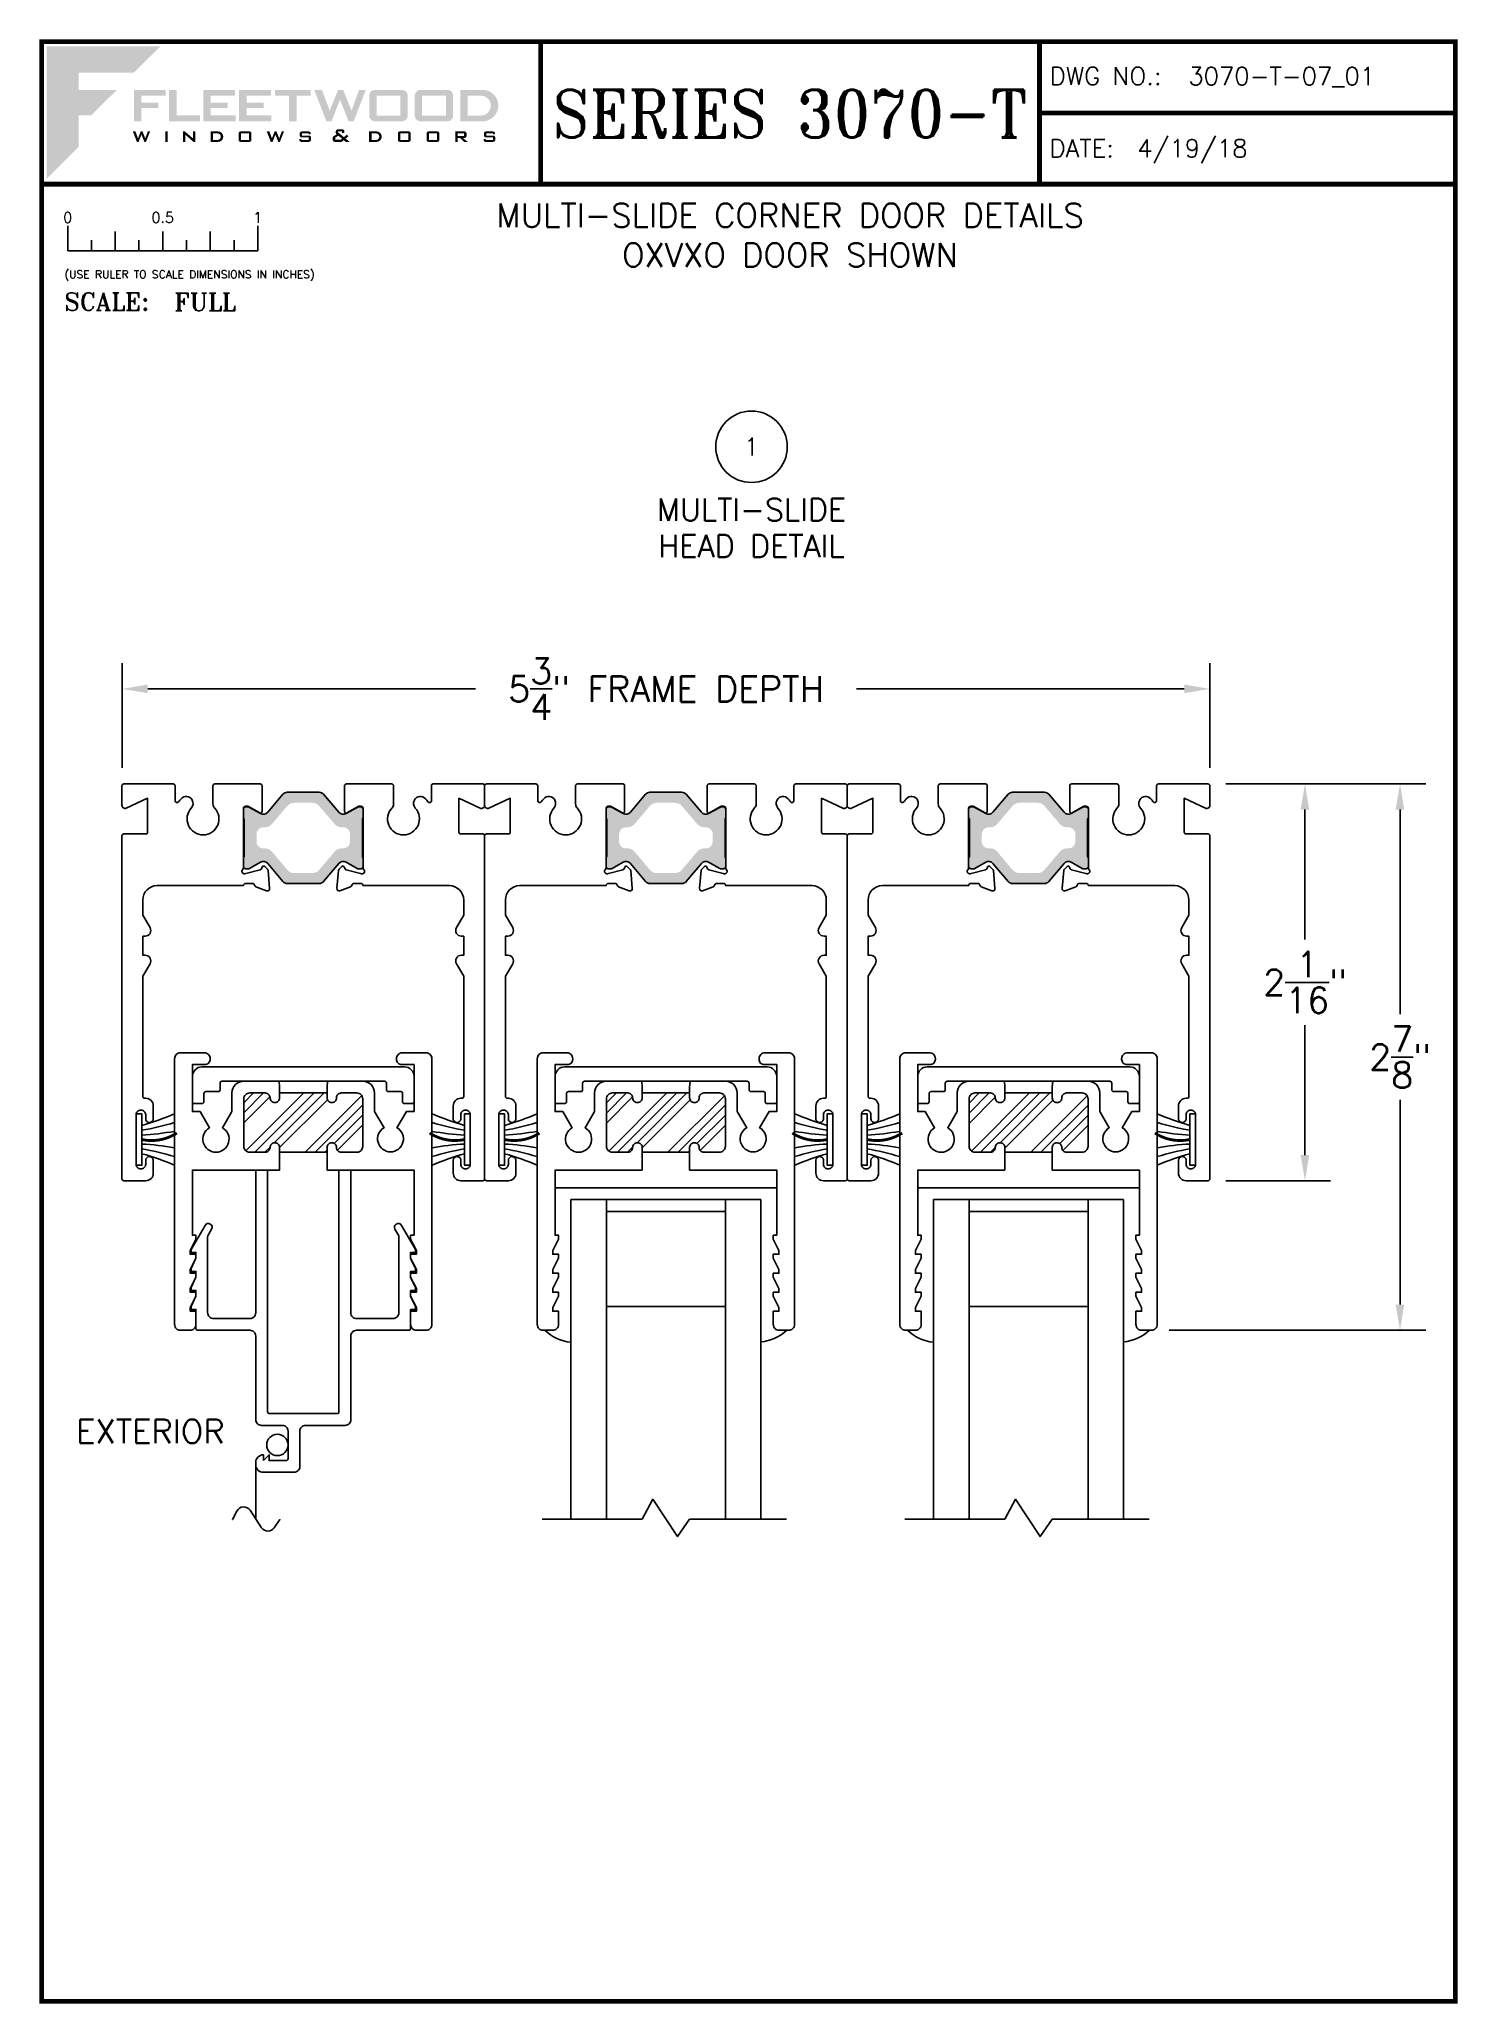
# Paper-space layout 'DETAIL 1' of a CAD drawing. Extents: x 0.3 to 7.8, y 0.1 to 10.4.
# The model-space entities are those that its viewports show. They can reach past a viewport. Long polylines and large blocks are cut down to what shows.
import ezdxf
from ezdxf.enums import TextEntityAlignment as Align

# ---------------------------------------------------------------- set-up
doc = ezdxf.new("R2010")
doc.units = 0
doc.header["$LTSCALE"] = 0.25
doc.header["$MEASUREMENT"] = 0
doc.layers.get('0').update_dxf_attribs({"linetype": 'CONTINUOUS'})
doc.layers.get('DEFPOINTS').update_dxf_attribs({"color": 1, "linetype": 'CONTINUOUS'})
for name, color, linetype in [('DIM', 7, 'CONTINUOUS'), ('FRAME', 1, 'CONTINUOUS'), ('GEOMETRY', 7, 'CONTINUOUS'), ('GLASS-VINYL', 7, 'CONTINUOUS'), ('SASH', 5, 'CONTINUOUS'), ('SEAL', 7, 'CONTINUOUS'), ('TEXT', 7, 'CONTINUOUS'), ('TITLE-BLOCK', 7, 'CONTINUOUS'), ('VENT', 5, 'CONTINUOUS')]:
    doc.layers.add(name, color=color, linetype=linetype)
doc.layers.add('VP', color=40, linetype='CONTINUOUS', plot=False)
doc.layers.get('VP').off()
doc.styles.add('ROMANS', font='romans')
doc.styles.add('ROMANT', font='romant')
doc.styles.add('SIMPLEX-094', font='simplex.shx', dxfattribs={"height": 0.094})
doc.styles.get("Standard").update_dxf_attribs({"font": 'simplex.shx'})
doc.dimstyles.new('FULL SCALE', dxfattribs={"dimscale": 0.75, "dimtxt": 0.18, "dimasz": 0.18, "dimexe": 0.18, "dimexo": 0.125, "dimgap": 0.09, "dimtad": 0, "dimtih": 1, "dimtoh": 1, "dimdec": 4, "dimzin": 0, "dimdsep": 46, "dimlunit": 4, "dimtxsty": 'Standard', "dimcen": 0.09, "dimadec": 0, "dimazin": 0, "dimtfac": 1, "dimtdec": 4, "dimtofl": 0, "dimtmove": 0, "dimatfit": 3, "dimfxl": 0, "dimtolj": 1, "dimtzin": 0, "dimarcsym": 0})

# ---------------------------------------------------------------- blocks, each defined once
blk = doc.blocks.new('*D26')
at = {"layer": 'DEFPOINTS', "color": 0}
for p in [(6.46, 7.031), (0.736, 6.521), (6.46, 6.521)]:
    blk.add_point(p, dxfattribs=at)
at = {"layer": 'TEXT', "color": 0, "lineweight": -2}
for p, q in [((0.736, 6.615), (0.736, 7.166)), ((6.46, 6.615), (6.46, 7.166)), ((0.871, 7.031), (2.595, 7.031)), ((6.325, 7.031), (4.6, 7.031))]:
    blk.add_line(p, q, dxfattribs=at)
at = {"layer": 'TEXT', "color": 0}
for points in [[(0.871, 7.054), (0.871, 7.009), (0.736, 7.031)], [(6.325, 7.054), (6.325, 7.009), (6.46, 7.031)]]:
    blk.add_solid(points, dxfattribs=at)
at = {"layer": 'TEXT', "color": 0, "insert": (3.598, 7.031), "char_height": 0.135, "attachment_point": 5}
blk.add_mtext('\\A1;5{\\H1.000000x;\\S3/4;}" FRAME DEPTH', dxfattribs=at)
blk = doc.blocks.new('*D27')
at = {"layer": 'DEFPOINTS', "color": 0}
for p in [(6.45, 6.531), (6.152, 3.656), (7.46, 3.656)]:
    blk.add_point(p, dxfattribs=at)
at = {"layer": 'TEXT', "color": 0, "lineweight": -2}
for p, q in [((6.543, 6.531), (7.595, 6.531)), ((7.46, 6.396), (7.46, 5.319)), ((7.46, 3.791), (7.46, 4.869)), ((6.245, 3.656), (7.595, 3.656))]:
    blk.add_line(p, q, dxfattribs=at)
at = {"layer": 'TEXT', "color": 0}
for points in [[(7.437, 6.396), (7.482, 6.396), (7.46, 6.531)], [(7.437, 3.791), (7.482, 3.791), (7.46, 3.656)]]:
    blk.add_solid(points, dxfattribs=at)
at = {"layer": 'TEXT', "color": 0, "insert": (7.46, 5.094), "char_height": 0.135, "attachment_point": 5}
blk.add_mtext('\\A1;2{\\H1.000000x;\\S7/8;}"', dxfattribs=at)
blk = doc.blocks.new('Fleetwood_Logo_6-10-15')
h = blk.add_hatch(color=154)
h.dxf.hatch_style = 1
h.paths.add_polyline_path([(0.2526, -0.0017), (0.0019, -0.0017), (0.0019, -0.2942), (0.0725, -0.2236), (0.0725, -0.1535), (0.1007, -0.1535), (0.1567, -0.0976), (0.0725, -0.0976), (0.0725, -0.0596), (0.1946, -0.0596)])
h = blk.add_hatch(color=251)
h.dxf.hatch_style = 1
h.paths.add_polyline_path([(0.2487, -0.1256), (0.2112, -0.1256), (0.2112, -0.1102), (0.2647, -0.1102), (0.2647, -0.0976), (0.1946, -0.0976), (0.1946, -0.1667), (0.2112, -0.1667), (0.2112, -0.1377), (0.2487, -0.1377)])
h = blk.add_hatch(color=251)
h.dxf.hatch_style = 1
h.paths.add_polyline_path([(0.2886, -0.0976), (0.272, -0.0976), (0.272, -0.1667), (0.3401, -0.1667), (0.3401, -0.1535), (0.2886, -0.1535)])
h = blk.add_hatch(color=251)
h.dxf.hatch_style = 1
h.paths.add_polyline_path([(0.4175, -0.0976), (0.3474, -0.0976), (0.3474, -0.1667), (0.4185, -0.1667), (0.4185, -0.1534), (0.364, -0.1534), (0.364, -0.1377), (0.4015, -0.1377), (0.4015, -0.1256), (0.364, -0.1256), (0.364, -0.1102), (0.4175, -0.1102)])
h = blk.add_hatch(color=251)
h.dxf.hatch_style = 1
h.paths.add_polyline_path([(0.4965, -0.0976), (0.4264, -0.0976), (0.4264, -0.1667), (0.4975, -0.1667), (0.4975, -0.1534), (0.443, -0.1534), (0.443, -0.1377), (0.4804, -0.1377), (0.4804, -0.1256), (0.443, -0.1256), (0.443, -0.1102), (0.4965, -0.1102)])
h = blk.add_hatch(color=251)
h.dxf.hatch_style = 1
h.paths.add_polyline_path([(0.5842, -0.0976), (0.5054, -0.0976), (0.5054, -0.1102), (0.5365, -0.1102), (0.5365, -0.1667), (0.5531, -0.1667), (0.5531, -0.1102), (0.5842, -0.1102)])
h = blk.add_hatch(color=251)
h.dxf.hatch_style = 1
h.paths.add_polyline_path([(0.6089, -0.0976), (0.5921, -0.0976), (0.6188, -0.1667), (0.63, -0.1667), (0.6489, -0.1192), (0.6679, -0.1667), (0.6789, -0.1667), (0.7056, -0.0976), (0.6908, -0.0976), (0.6742, -0.1433), (0.6558, -0.0976), (0.6446, -0.0976), (0.6261, -0.1433)])
h = blk.add_hatch(color=251)
h.dxf.hatch_style = 1
h.paths.add_polyline_path([(0.7853, -0.0976), (0.726, -0.0976, 0.414214), (0.7133, -0.1102), (0.7133, -0.154, 0.414214), (0.726, -0.1667), (0.7853, -0.1667, 0.414214), (0.798, -0.154), (0.798, -0.1102, 0.414214)])
h.paths.add_polyline_path([(0.7819, -0.1102), (0.7819, -0.154), (0.7294, -0.154), (0.7294, -0.1102)], flags=16)
h = blk.add_hatch(color=251)
h.dxf.hatch_style = 1
h.paths.add_polyline_path([(0.8856, -0.0976), (0.8262, -0.0976, 0.414214), (0.8136, -0.1102), (0.8136, -0.154, 0.414214), (0.8262, -0.1667), (0.8856, -0.1667, 0.414214), (0.8982, -0.154), (0.8982, -0.1102, 0.414214)])
h.paths.add_polyline_path([(0.8822, -0.1102), (0.8822, -0.154), (0.8296, -0.154), (0.8296, -0.1102)], flags=16)
h = blk.add_hatch(color=251)
h.dxf.hatch_style = 1
h.paths.add_polyline_path([(0.9632, -0.0976), (0.914, -0.0976), (0.914, -0.1667), (0.9632, -0.1667, 1)])
h.paths.add_polyline_path([(0.9301, -0.1102), (0.9593, -0.1102, -1), (0.9593, -0.154), (0.9301, -0.154)], flags=16)
h = blk.add_hatch(color=7)
h.dxf.hatch_style = 1
h.paths.add_polyline_path([(0.2301, -0.1891), (0.2251, -0.1891), (0.2196, -0.2043), (0.2134, -0.1891), (0.2097, -0.1891), (0.2035, -0.2043), (0.1978, -0.1891), (0.1922, -0.1891), (0.2011, -0.2121), (0.2048, -0.2121), (0.2112, -0.1963), (0.2175, -0.2121), (0.2212, -0.2121)])
h = blk.add_hatch(color=7)
h.dxf.hatch_style = 1
h.paths.add_polyline_path([(0.2691, -0.1891), (0.2637, -0.1891), (0.2637, -0.2118), (0.2637, -0.2121), (0.2691, -0.2121)])
h = blk.add_hatch(color=7)
h.dxf.hatch_style = 1
h.paths.add_polyline_path([(0.3077, -0.1964), (0.3259, -0.2121), (0.3298, -0.2121), (0.3298, -0.1891), (0.325, -0.1891), (0.325, -0.2047), (0.3067, -0.1891), (0.3029, -0.1891), (0.3029, -0.2121), (0.3077, -0.2121)])
h = blk.add_hatch(color=7)
h.dxf.hatch_style = 1
h.paths.add_polyline_path([(0.3801, -0.1891), (0.3637, -0.1891), (0.3637, -0.2121), (0.3801, -0.2121, 1)])
h.paths.add_polyline_path([(0.3691, -0.2079), (0.3691, -0.1933), (0.3788, -0.1933, -1), (0.3788, -0.2079)], flags=16)
h = blk.add_hatch(color=7)
h.dxf.hatch_style = 1
h.paths.add_polyline_path([(0.4537, -0.2079), (0.4537, -0.1933, 0.414214), (0.4495, -0.1891), (0.4297, -0.1891, 0.414214), (0.4255, -0.1933), (0.4255, -0.2079, 0.414214), (0.4297, -0.2121), (0.4495, -0.2121, 0.414214)])
h.paths.add_polyline_path([(0.4308, -0.2079), (0.4308, -0.1933), (0.4484, -0.1933), (0.4484, -0.2079)], flags=16)
h = blk.add_hatch(color=7)
h.dxf.hatch_style = 1
h.paths.add_polyline_path([(0.5253, -0.1891), (0.5203, -0.1891), (0.5148, -0.2043), (0.5087, -0.1891), (0.5049, -0.1891), (0.4988, -0.2043), (0.493, -0.1891), (0.4874, -0.1891), (0.4963, -0.2121), (0.5001, -0.2121), (0.5064, -0.1963), (0.5127, -0.2121), (0.5164, -0.2121)])
h = blk.add_hatch(color=7)
h.dxf.hatch_style = 1
h.paths.add_polyline_path([(0.5801, -0.1891), (0.5643, -0.1891, 0.414214), (0.56, -0.1933), (0.56, -0.1981, 0.414214), (0.5643, -0.2024), (0.58, -0.2024), (0.58, -0.2078), (0.5637, -0.2078), (0.5637, -0.2052), (0.5591, -0.2062), (0.5591, -0.2078, 0.414214), (0.5634, -0.2121), (0.5805, -0.2121, 0.414214), (0.5848, -0.2078), (0.5848, -0.2024, 0.414214), (0.5805, -0.1982), (0.5648, -0.1982), (0.5648, -0.193), (0.5798, -0.193), (0.5798, -0.1958), (0.5843, -0.1948), (0.5843, -0.1933, 0.414214)])
h = blk.add_hatch(color=7)
h.dxf.hatch_style = 1
h.paths.add_polyline_path([(0.645, -0.1913, -0.222262), (0.6447, -0.1906), (0.6447, -0.1892), (0.6535, -0.1892), (0.6535, -0.193), (0.6587, -0.1918), (0.6587, -0.189, 0.414214), (0.6544, -0.1847), (0.6437, -0.1847, 0.414214), (0.6394, -0.189), (0.6394, -0.1922, 0.222262), (0.6407, -0.1948), (0.6415, -0.1955), (0.6345, -0.1998, 0.260684), (0.6329, -0.2027), (0.6329, -0.2078, 0.414214), (0.6372, -0.2121), (0.6514, -0.2121, 0.17577), (0.6536, -0.2113), (0.657, -0.2085), (0.6614, -0.2121), (0.6699, -0.2121), (0.6613, -0.2049), (0.6676, -0.1997), (0.6637, -0.1964), (0.6574, -0.2017)])
h.paths.add_polyline_path([(0.6532, -0.2052), (0.6509, -0.2072, -0.17577), (0.6502, -0.2074), (0.6382, -0.2074), (0.6382, -0.2033, -0.260684), (0.6387, -0.2025), (0.6451, -0.1985)], flags=16)
h = blk.add_hatch(color=7)
h.dxf.hatch_style = 1
h.paths.add_polyline_path([(0.7294, -0.1891), (0.713, -0.1891), (0.713, -0.2121), (0.7294, -0.2121, 1)])
h.paths.add_polyline_path([(0.7184, -0.2079), (0.7184, -0.1933), (0.7281, -0.1933, -1), (0.7281, -0.2079)], flags=16)
h = blk.add_hatch(color=7)
h.dxf.hatch_style = 1
h.paths.add_polyline_path([(0.8045, -0.2079), (0.8045, -0.1933, 0.414214), (0.8003, -0.1891), (0.7805, -0.1891, 0.414214), (0.7763, -0.1933), (0.7763, -0.2079, 0.414214), (0.7805, -0.2121), (0.8003, -0.2121, 0.414214)])
h.paths.add_polyline_path([(0.7816, -0.2079), (0.7816, -0.1933), (0.7992, -0.1933), (0.7992, -0.2079)], flags=16)
h = blk.add_hatch(color=7)
h.dxf.hatch_style = 1
h.paths.add_polyline_path([(0.8678, -0.2079), (0.8678, -0.1933, 0.414214), (0.8636, -0.1891), (0.8438, -0.1891, 0.414214), (0.8396, -0.1933), (0.8396, -0.2079, 0.414214), (0.8438, -0.2121), (0.8636, -0.2121, 0.414214)])
h.paths.add_polyline_path([(0.8449, -0.2079), (0.8449, -0.1933), (0.8624, -0.1933), (0.8624, -0.2079)], flags=16)
h = blk.add_hatch(color=7)
h.dxf.hatch_style = 1
h.paths.add_polyline_path([(0.9277, -0.1993), (0.9277, -0.1933, 0.414214), (0.9235, -0.1891), (0.9028, -0.1891), (0.9028, -0.2121), (0.9082, -0.2121), (0.9082, -0.2035), (0.9131, -0.2035), (0.9224, -0.2121), (0.9303, -0.2121), (0.9197, -0.2035), (0.9235, -0.2035, 0.414214)])
h.paths.add_polyline_path([(0.9082, -0.1993), (0.9082, -0.1933), (0.9214, -0.1933, -0.414214), (0.9224, -0.1943), (0.9224, -0.1983, -0.414214), (0.9214, -0.1993)], flags=16)
h = blk.add_hatch(color=7)
h.dxf.hatch_style = 1
h.paths.add_polyline_path([(0.9867, -0.1982), (0.971, -0.1982), (0.971, -0.193), (0.9859, -0.193), (0.9859, -0.1958), (0.9905, -0.1948), (0.9905, -0.1933, 0.414214), (0.9863, -0.1891), (0.9705, -0.1891, 0.414214), (0.9662, -0.1933), (0.9662, -0.1981, 0.414214), (0.9705, -0.2024), (0.9862, -0.2024), (0.9862, -0.2078), (0.9699, -0.2078), (0.9699, -0.2052), (0.9653, -0.2062), (0.9653, -0.2078, 0.414214), (0.9696, -0.2121), (0.9867, -0.2121, 0.414214), (0.991, -0.2078), (0.991, -0.2024, 0.414214)])
blk = doc.blocks.new('A-SIZE_P')
at = {"const_width": 0.025}
blk.add_lwpolyline([(0.313, 0.125), (7.751, 0.125), (7.751, 10.437), (0.313, 10.437)], close=True, dxfattribs=at)
for points in [[(2.938, 10.437), (2.938, 9.687)], [(5.563, 10.437), (5.563, 9.687)], [(5.563, 10.062), (7.751, 10.062)], [(0.313, 9.687), (7.751, 9.687)]]:
    blk.add_lwpolyline(points, dxfattribs=at)
at = {"xscale": 2.387023416083395, "yscale": 2.387023416083395, "zscale": 2.387023416083395}
blk.add_blockref('Fleetwood_Logo_6-10-15', (0.334, 10.416), dxfattribs=at)
for s, style, p in [('DWG NO.:', 'SIMPLEX-094', (5.617, 10.209)), ('DATE:', 'SIMPLEX-094', (5.616, 9.829)), ('SCALE:', 'ROMANT', (0.433, 9.022))]:
    blk.add_text(s, height=0.094, dxfattribs=dict(style=style)).set_placement(p)
for tag, p, style in [('DWG_NO', (6.346, 10.209), 'SIMPLEX-094'), ('DATE', (6.077, 9.829), 'SIMPLEX-094'), ('SCALE', (1.011, 9.02), 'ROMANT')]:
    blk.add_attdef(tag, p, '', height=0.094, dxfattribs=dict(style=style))
for tag, height, style, width, p, p2 in [('DWG_NO_F', 0.094, 'SIMPLEX-094', 1.745692, (6.347, 10.209), (7.683, 10.209)), ('PRODUCT', 0.25, 'ROMANT', 1.390728, (3.001, 9.934), (5.5, 9.934))]:
    blk.add_attdef(tag, text='', height=height, dxfattribs=dict(style=style, width=width)).set_placement(p, p2, align=Align.FIT)
blk = doc.blocks.new('sectball')
blk.add_circle((0, 0), 0.125)
blk.add_attdef('NO', text='', height=0.062).set_placement((0, 0), align=Align.MIDDLE_CENTER)
for tag, p in [('LINE1', (0, -0.2588)), ('LINE2', (0, -0.3864)), ('LINE3', (0, -0.5214))]:
    blk.add_attdef(tag, text='', height=0.078).set_placement(p, align=Align.CENTER)
blk = doc.blocks.new('Full')
for p, q in [((0.137, -0.219), (0.137, -0.35)), ((0.262, -0.294), (0.262, -0.35)), ((0.387, -0.249), (0.387, -0.35)), ((0.512, -0.294), (0.512, -0.35)), ((0.637, -0.249), (0.637, -0.35)), ((0.762, -0.294), (0.762, -0.35)), ((0.887, -0.249), (0.887, -0.35)), ((1.012, -0.294), (1.012, -0.35)), ((1.137, -0.219), (1.137, -0.35)), ((0.137, -0.35), (1.137, -0.35))]:
    blk.add_line(p, q)
for s, p in [('0', (0.137, -0.219)), ('0.5', (0.637, -0.219)), ('1', (1.137, -0.219))]:
    blk.add_text(s, height=0.055).set_placement(p, align=Align.BOTTOM_CENTER)
at = {"style": 'ROMANS'}
blk.add_text('(USE RULER TO SCALE DIMENSIONS IN INCHES)', height=0.04115, dxfattribs=at).set_placement((0.12, -0.495))
blk = doc.blocks.new('*D46')
at = {"layer": 'DEFPOINTS', "color": 0}
for p in [(6.45, 6.531), (6.96, 6.531), (6.45, 4.443)]:
    blk.add_point(p, dxfattribs=at)
at = {"layer": 'DIM', "color": 0, "lineweight": -2}
for p, q in [((6.543, 6.531), (7.095, 6.531)), ((6.96, 6.396), (6.96, 5.712)), ((6.96, 4.578), (6.96, 5.262)), ((6.543, 4.443), (7.095, 4.443))]:
    blk.add_line(p, q, dxfattribs=at)
at = {"layer": 'DIM', "color": 0}
for points in [[(6.937, 6.396), (6.982, 6.396), (6.96, 6.531)], [(6.937, 4.578), (6.982, 4.578), (6.96, 4.443)]]:
    blk.add_solid(points, dxfattribs=at)
at = {"layer": 'DIM', "color": 0, "insert": (6.96, 5.487), "char_height": 0.135, "attachment_point": 5}
blk.add_mtext('\\A1;2{\\H1.000000x;\\S1/16;}"', dxfattribs=at)
blk = doc.blocks.new('RALE-SREADER')
at = {"layer": 'GEOMETRY', "color": 1}
blk.add_lwpolyline([(0.135, -0.08), (0.07, -0.08, 0.414214), (0.06, -0.09), (0.06, -0.133, -0.414214), (0.05, -0.143), (0.01, -0.143, -0.414214), (0, -0.133), (0, 0, -0.414214), (0.05, 0.05), (1.116, 0.05, -0.414214), (1.166, 0), (1.166, -0.133, -0.414214), (1.156, -0.143), (1.116, -0.143, -0.414214), (1.106, -0.133), (1.106, -0.09, 0.414214), (1.096, -0.08), (1.031, -0.08, -0.414214), (1.021, -0.07), (1.021, -0.035, 0.414214), (1.011, -0.025), (0.155, -0.025, 0.414214), (0.145, -0.035), (0.145, -0.07, -0.414214)], format="xyb", close=True, dxfattribs=at)
blk = doc.blocks.new('3075 TOP RAIL')
h = blk.add_hatch()
h.set_pattern_fill('ANSI34', scale=0.3, style=0)
h.set_pattern_definition([(45, (-1.25166, -5.8604), (-0.159099, 0.159099), []), (45, (-1.19863, -5.8604), (-0.159099, 0.159099), []), (45, (-1.1456, -5.8604), (-0.159099, 0.159099), []), (45, (-1.09256, -5.8604), (-0.159099, 0.159099), [])])
h.paths.add_polyline_path([(-0.125, 0.312), (-0.125, 0.286, -0.414214), (-0.149, 0.262), (-0.151, 0.262, -0.414214), (-0.175, 0.286), (-0.175, 0.287, 0.414214), (-0.2, 0.312), (-0.282, 0.312, 0.414214), (-0.313, 0.281), (-0.313, 0.031, 0.414214), (-0.282, 0), (-0.2, 0, 0.414214), (-0.175, 0.025, -0.414214), (-0.15, 0.05), (-0.149, 0.05, -0.414214), (-0.125, 0.026), (-0.125, 0), (0.125, 0), (0.125, 0.026, -0.414214), (0.149, 0.05), (0.15, 0.05, -0.414214), (0.175, 0.025, 0.414214), (0.2, 0), (0.282, 0, 0.414214), (0.313, 0.031), (0.313, 0.281, 0.414214), (0.282, 0.312), (0.2, 0.312, 0.414214), (0.175, 0.287), (0.175, 0.286, -0.414214), (0.151, 0.262), (0.149, 0.262, -0.414214), (0.125, 0.286), (0.125, 0.312)])
at = {"color": 7}
for p, q in [((-0.125, 0.312), (0.125, 0.312)), ((0.125, 0), (-0.125, 0))]:
    blk.add_line(p, q, dxfattribs=at)
for points in [[(-0.149, 0.05), (-0.15, 0.05, 0.414214), (-0.175, 0.025, -0.414214), (-0.2, 0), (-0.282, 0, -0.414214), (-0.313, 0.031), (-0.313, 0.281, -0.414214), (-0.282, 0.312), (-0.2, 0.312, -0.414214), (-0.175, 0.287), (-0.175, 0.286, 0.414214), (-0.151, 0.262), (-0.149, 0.262, 0.414214), (-0.125, 0.286), (-0.125, 0.343), (-0.126, 0.374), (-0.156, 0.374), (-0.313, 0.374, 0.414214), (-0.375, 0.312), (-0.375, 0.214), (-0.425, 0.129, -3.732051), (-0.494, 0.129), (-0.543, 0.214), (-0.583, 0.214), (-0.583, 0.461), (-0.519, 0.461, 0.414214), (-0.49, 0.49), (-0.49, 0.492, 0.414214), (-0.521, 0.523), (-0.646, 0.523, 0.414214), (-0.677, 0.492), (-0.677, -0.906, 0.414214), (-0.646, -0.937), (-0.596, -0.937, 0.414214), (-0.565, -0.906), (-0.565, -0.837), (-0.595, -0.837), (-0.595, -0.817), (-0.565, -0.757), (-0.565, -0.737), (-0.595, -0.737), (-0.595, -0.717), (-0.565, -0.657), (-0.565, -0.637), (-0.595, -0.637), (-0.595, -0.617), (-0.565, -0.557), (-0.565, -0.537), (-0.595, -0.537), (-0.595, -0.517), (-0.565, -0.457), (-0.565, -0.437), (-0.583, -0.437), (-0.583, -0.094), (-0.125, -0.094), (-0.125, 0.026, 0.414214)], [(0.583, -0.437), (0.565, -0.437), (0.565, -0.457), (0.595, -0.517), (0.595, -0.537), (0.565, -0.537), (0.565, -0.557), (0.595, -0.617), (0.595, -0.637), (0.565, -0.637), (0.565, -0.657), (0.595, -0.717), (0.595, -0.737), (0.565, -0.737), (0.565, -0.757), (0.595, -0.817), (0.595, -0.837), (0.565, -0.837), (0.565, -0.906, 0.414214), (0.596, -0.937), (0.646, -0.937, 0.414214), (0.677, -0.906), (0.677, 0.492, 0.414214), (0.646, 0.523), (0.521, 0.523, 0.414214), (0.49, 0.492), (0.49, 0.49, 0.414214), (0.519, 0.461), (0.583, 0.461), (0.583, 0.214), (0.543, 0.214), (0.493, 0.129, -3.732051), (0.425, 0.129), (0.375, 0.214), (0.375, 0.312, 0.414214), (0.313, 0.374), (0.156, 0.374), (0.127, 0.374), (0.125, 0.343), (0.125, 0.286, 0.414214), (0.149, 0.262), (0.151, 0.262, 0.414214), (0.175, 0.286), (0.175, 0.287, -0.414214), (0.2, 0.312), (0.282, 0.312, -0.414214), (0.313, 0.281), (0.313, 0.031, -0.414214), (0.282, 0), (0.2, 0, -0.414214), (0.175, 0.025, 0.414214), (0.15, 0.05), (0.149, 0.05, 0.414214), (0.125, 0.026), (0.125, -0.094), (0.583, -0.094)]]:
    blk.add_lwpolyline(points, format="xyb", close=True)
blk.add_blockref('RALE-SREADER', (-0.583, 0.399))
blk = doc.blocks.new('3766 SCREEN ADAPTER')
blk.add_line((0.25, 1.836), (0.25, 1.544))
blk.add_lwpolyline([(0.21, 1.528), (0.18, 1.498), (0.18, 1.528), (0.09, 1.528, 0.414214), (0.08, 1.518), (0.08, 1.373, 0.414214), (0.11, 1.343), (0.22, 1.343, -0.414214), (0.25, 1.313), (0.25, 0.873, 0.414214), (0.28, 0.843), (0.555, 0.843, -0.414214), (0.565, 0.833), (0.565, 0.733), (0.59, 0.733), (0.59, 0.718), (0.565, 0.663), (0.565, 0.633), (0.59, 0.633), (0.59, 0.618), (0.565, 0.563), (0.565, 0.533), (0.59, 0.533), (0.59, 0.518), (0.565, 0.463), (0.565, 0.433), (0.59, 0.433), (0.59, 0.418), (0.517, 0.291, -1), (0.482, 0.311), (0.502, 0.345, 0.131652), (0.503, 0.35), (0.503, 0.75, 0.414214), (0.472, 0.781), (0.28, 0.781, 0.414214), (0.25, 0.751), (0.25, 0), (0.188, 0), (0.188, 1.271, 0.414214), (0.178, 1.281), (-0.178, 1.281, 0.414214), (-0.188, 1.271), (-0.188, 0), (-0.25, 0), (-0.25, 0.751, 0.414214), (-0.28, 0.781), (-0.472, 0.781, 0.414214), (-0.503, 0.75), (-0.503, 0.35, 0.131652), (-0.502, 0.345), (-0.482, 0.311, -1), (-0.517, 0.291), (-0.59, 0.418), (-0.59, 0.433), (-0.565, 0.433), (-0.565, 0.463), (-0.59, 0.518), (-0.59, 0.533), (-0.565, 0.533), (-0.565, 0.563), (-0.59, 0.618), (-0.59, 0.633), (-0.565, 0.633), (-0.565, 0.663), (-0.59, 0.718), (-0.59, 0.733), (-0.565, 0.733), (-0.565, 0.833, -0.414214), (-0.555, 0.843), (-0.28, 0.843, 0.414214), (-0.25, 0.873), (-0.25, 1.313, -0.414214), (-0.22, 1.343), (-0.012, 1.343, 0.414214), (0.018, 1.373), (0.018, 1.56, -0.414214), (0.048, 1.59), (0.21, 1.59, -0.414214), (0.25, 1.55), (0.25, 1.538, -0.414214), (0.21, 1.498)], format="xyb", close=True)
blk.add_circle((0.136, 1.446), 0.0563)
blk = doc.blocks.new('3700-HEAD')
h = blk.add_hatch(color=7)
h.dxf.hatch_style = 1
h.paths.add_polyline_path([(1.061, 2.024, 0.221694), (1.038, 2.034), (0.87, 2.034, 0.221694), (0.847, 2.024), (0.767, 1.929, -0.36397), (0.729, 1.922), (0.671, 1.955, 0.131653), (0.665, 1.957), (0.651, 1.957, 0.414214), (0.639, 1.945), (0.639, 1.902, 0.236168), (0.643, 1.894), (0.643, 1.694, 0.236068), (0.639, 1.686), (0.639, 1.643, 0.414894), (0.651, 1.632), (0.665, 1.632, 0.131653), (0.671, 1.633), (0.729, 1.666, -0.36397), (0.767, 1.66), (0.847, 1.565, 0.221694), (0.87, 1.554), (1.038, 1.554, 0.221694), (1.061, 1.565), (1.141, 1.66, -0.36397), (1.179, 1.666), (1.237, 1.633, 0.131653), (1.243, 1.632), (1.257, 1.632, 0.414214), (1.269, 1.643), (1.269, 1.686, 0.23617), (1.265, 1.694), (1.265, 1.894, 0.236068), (1.269, 1.902), (1.269, 1.945, 0.414948), (1.257, 1.957), (1.243, 1.957, 0.131653), (1.237, 1.955), (1.179, 1.922, -0.36397), (1.141, 1.929)])
h.paths.add_polyline_path([(1.038, 1.962), (1.119, 1.867, 0.221696), (1.155, 1.85), (1.164, 1.85, -0.418301), (1.2, 1.814), (1.2, 1.774, -0.410138), (1.165, 1.739), (1.155, 1.739, 0.221696), (1.119, 1.722), (1.038, 1.626, -0.221696), (1.002, 1.609), (0.906, 1.609, -0.221696), (0.87, 1.626), (0.789, 1.722, 0.221696), (0.753, 1.739), (0.744, 1.739, -0.418302), (0.708, 1.774), (0.708, 1.814, -0.410138), (0.743, 1.85), (0.753, 1.85, 0.221696), (0.789, 1.867), (0.87, 1.962, -0.221696), (0.906, 1.979), (1.002, 1.979, -0.221696)], flags=16)
for points in [[(0.11, 1.388), (0.148, 1.322, -0.57735), (0.122, 1.277), (0.11, 1.277), (0.11, 1.177), (0.122, 1.177, -0.57735), (0.148, 1.132), (0.11, 1.066), (0.11, 0.434, 0.414214), (0.12, 0.424), (0.125, 0.424, -0.414214), (0.165, 0.384), (0.165, 0.317, -0.414214), (0.145, 0.297), (0.144, 0.297, -0.414214), (0.125, 0.317), (0.125, 0.338, 0.414214), (0.1, 0.362), (0.099, 0.362, 0.414214), (0.075, 0.338), (0.075, 0.077, 0.414214), (0.099, 0.052), (0.1, 0.052, 0.414214), (0.125, 0.077), (0.125, 0.098, -0.414214), (0.144, 0.117), (0.145, 0.117, -0.414214), (0.165, 0.098), (0.165, 0.03, -0.414214), (0.125, -0.01), (0.01, -0.01, -0.414214), (0, 0), (0, 1.805, -0.414214), (0.01, 1.815), (0.125, 1.815, 0.414214), (0.135, 1.825), (0.135, 2.003), (0.023, 1.951, -0.546624), (0, 1.966), (0, 2.068, -0.414214), (0.01, 2.078), (0.27, 2.078, -0.414214), (0.28, 2.068), (0.28, 1.99, 0.733941), (0.298, 1.984, -0.034035), (0.311, 2, -0.505732), (0.369, 1.994), (0.369, 1.993, -0.327538), (0.365, 1.951, 0.652778), (0.427, 1.81, 0.660027), (0.487, 1.952, -0.193039), (0.479, 1.973), (0.479, 2.068, -0.414214), (0.489, 2.078), (0.727, 2.078, -0.414214), (0.737, 2.068), (0.737, 1.933, -0.585524), (0.725, 1.926), (0.666, 1.959, 0.137872), (0.659, 1.961), (0.651, 1.961, 0.414214), (0.639, 1.949), (0.639, 1.636, -0.213422), (0.635, 1.627, 0.6885), (0.643, 1.606), (0.649, 1.606, 0.065543), (0.652, 1.607), (0.728, 1.627, 0.267949), (0.736, 1.635), (0.738, 1.64, -0.57735), (0.751, 1.643), (0.765, 1.629, -0.176327), (0.769, 1.622), (0.777, 1.529, -0.548619), (0.761, 1.516), (0.705, 1.537, -0.263725), (0.698, 1.545, 0.359508), (0.686, 1.555), (0.651, 1.555, 0.414214), (0.639, 1.543), (0.185, 1.543, 0.414214), (0.11, 1.468), (0.11, 1.388)], [(1.798, 1.388), (1.76, 1.322, 0.57735), (1.786, 1.277), (1.798, 1.277), (1.798, 1.177), (1.786, 1.177, 0.57735), (1.76, 1.132), (1.798, 1.066), (1.798, 0.434, -0.414214), (1.788, 0.424), (1.783, 0.424, 0.414214), (1.743, 0.384), (1.743, 0.317, 0.414214), (1.763, 0.297), (1.763, 0.297, 0.414214), (1.783, 0.317), (1.783, 0.338, -0.414214), (1.807, 0.362), (1.808, 0.362, -0.414214), (1.833, 0.338), (1.833, 0.077, -0.414214), (1.808, 0.052), (1.807, 0.052, -0.414214), (1.783, 0.077), (1.783, 0.098, 0.414214), (1.763, 0.117), (1.762, 0.117, 0.414214), (1.743, 0.098), (1.743, 0.03, 0.414214), (1.783, -0.01), (1.898, -0.01, 0.414214), (1.908, 0), (1.908, 1.805, 0.414214), (1.898, 1.815), (1.783, 1.815, -0.414214), (1.773, 1.825), (1.773, 2.003), (1.885, 1.951, 0.546624), (1.908, 1.966), (1.908, 2.068, 0.414214), (1.898, 2.078), (1.638, 2.078, 0.414214), (1.628, 2.068), (1.628, 1.99, -0.733941), (1.61, 1.984, 0.034035), (1.597, 2, 0.505732), (1.539, 1.994), (1.539, 1.993, 0.327538), (1.543, 1.951, -0.652778), (1.481, 1.81, -0.660027), (1.421, 1.952, 0.193039), (1.429, 1.973), (1.429, 2.068, 0.414214), (1.419, 2.078), (1.181, 2.078, 0.414214), (1.171, 2.068), (1.171, 1.933, 0.585524), (1.183, 1.926), (1.242, 1.959, -0.137872), (1.249, 1.961), (1.257, 1.961, -0.414214), (1.269, 1.949), (1.269, 1.636, 0.213422), (1.273, 1.627, -0.6885), (1.265, 1.606), (1.259, 1.606, -0.065543), (1.256, 1.607), (1.18, 1.627, -0.267949), (1.172, 1.635), (1.17, 1.64, 0.57735), (1.157, 1.643), (1.143, 1.629, 0.176327), (1.139, 1.622), (1.131, 1.529, 0.548619), (1.147, 1.516), (1.203, 1.537, 0.263725), (1.21, 1.545, -0.359508), (1.222, 1.555), (1.257, 1.555, -0.414214), (1.269, 1.543), (1.723, 1.543, -0.414214), (1.798, 1.468), (1.798, 1.388)]]:
    blk.add_lwpolyline(points, format="xyb")
at = {"color": 7}
blk.add_lwpolyline([(0.729, 1.922, 0.36397), (0.767, 1.929), (0.847, 2.024, -0.221694), (0.87, 2.034), (1.038, 2.034, -0.221694), (1.061, 2.024), (1.141, 1.929, 0.36397), (1.179, 1.922), (1.237, 1.955, -0.131653), (1.243, 1.957), (1.257, 1.957, -0.414214), (1.269, 1.945), (1.269, 1.902, -0.236068), (1.265, 1.894), (1.265, 1.694, -0.236068), (1.269, 1.686), (1.269, 1.643, -0.414214), (1.257, 1.632), (1.243, 1.632, -0.131653), (1.237, 1.633), (1.179, 1.666, 0.36397), (1.141, 1.66), (1.061, 1.565, -0.221694), (1.038, 1.554), (0.87, 1.554, -0.221694), (0.847, 1.565), (0.767, 1.66, 0.36397), (0.729, 1.666), (0.671, 1.633, -0.131653), (0.665, 1.632), (0.651, 1.632, -0.414214), (0.639, 1.643), (0.639, 1.686, -0.236068), (0.643, 1.694), (0.643, 1.894, -0.236068), (0.639, 1.902), (0.639, 1.945, -0.414214), (0.651, 1.957), (0.665, 1.957, -0.131653), (0.671, 1.955)], format="xyb", close=True, dxfattribs=at)
blk = doc.blocks.new('*U92')
for centre, radius, start, end in [((-0.336, 1.375), 1.351, 285.7333, 293.4368), ((-0.214, 1.458), 1.43, 279.8103, 286.8579), ((-0.038, 1.394), 1.372, 272.8377, 280.0301), ((-0.038, -1.394), 1.372, 79.9699, 87.1623), ((-0.214, -1.458), 1.43, 73.1421, 80.1897), ((-0.336, -1.375), 1.351, 66.5632, 74.2667)]:
    blk.add_arc(centre, radius, start, end)
at = {"layer": 'SEAL'}
blk.add_lwpolyline([(0, -0.135), (0, 0.135), (0.03, 0.135), (0.03, -0.135)], close=True, dxfattribs=at)
at = {"layer": 'SEAL', "const_width": 0.015}
blk.add_lwpolyline([(0.03, 0, 0.199044), (0.214, 0.034)], format="xyb", dxfattribs=at)
at = {"flags": 9}
for tag, p in [('MANUFACTURER_PART_#', (0, -0.199)), ('FLEETWOOD_PART_#', (-0.001, -0.249))]:
    blk.add_attdef(tag, p, '', height=0.0312, dxfattribs=at)

msp = doc.modelspace()

# ---------------------------------------------------------------- linework, layer by layer
at = {"layer": 'GLASS-VINYL'}
for p, q in [((0.586, 17.492), (-0.58, 17.492)), ((2.494, 17.492), (1.328, 17.492)), ((0.503, 17.43), (-0.497, 17.43)), ((-0.497, 15.749), (-0.497, 17.43)), ((-0.309, 15.749), (-0.309, 17.43)), ((0.316, 17.368), (-0.309, 17.368)), ((0.316, 15.749), (0.316, 17.43)), ((0.503, 15.749), (0.503, 17.43)), ((2.411, 17.43), (1.411, 17.43)), ((1.411, 15.749), (1.411, 17.43)), ((1.599, 15.749), (1.599, 17.43)), ((2.224, 17.368), (1.599, 17.368)), ((2.224, 15.749), (2.224, 17.43)), ((2.411, 15.749), (2.411, 17.43)), ((0.316, 16.867), (-0.309, 16.867)), ((2.224, 16.867), (1.599, 16.867))]:
    msp.add_line(p, q, dxfattribs=at)
for points in [[(0.638, 15.749), (0.128, 15.749), (0.064, 15.657), (-0.066, 15.853), (-0.122, 15.749), (-0.648, 15.749)], [(2.546, 15.749), (2.036, 15.749), (1.972, 15.657), (1.842, 15.853), (1.786, 15.749), (1.26, 15.749)]]:
    msp.add_lwpolyline(points, dxfattribs=at)
for centre, start, end in [((-0.479, 16.897), 224.9356, 265.1823), ((0.487, 16.899), 274.2808, 314.2526), ((1.429, 16.897), 224.9356, 265.1823), ((2.395, 16.899), 274.2808, 314.2526)]:
    msp.add_arc(centre, 0.218, start, end, dxfattribs=at)
at = {"layer": 'SASH'}
msp.add_lwpolyline([(-2.028, 15.746), (-2.028, 15.746), (-2.058, 15.703, -0.530591), (-2.124, 15.703), (-2.185, 15.795, 0.567229), (-2.254, 15.791), (-2.278, 15.746), (-2.278, 15.746)], format="xyb", dxfattribs=at)

# ---------------------------------------------------------------- block references
at = {"layer": 'FRAME'}
for p in [(-2.859, 17.539), (-0.951, 17.539), (0.957, 17.539)]:
    msp.add_blockref('3700-HEAD', p, dxfattribs=at)
at = {"layer": 'SASH', "rotation": 180}
msp.add_blockref('3766 SCREEN ADAPTER', (-1.905, 17.585), dxfattribs=at)
at = {"layer": 'SEAL'}
for p in [(-2.784, 17.746), (-0.876, 17.746), (1.032, 17.746)]:
    msp.add_blockref('*U92', p, dxfattribs=at)
at = {"layer": 'SEAL', "xscale": -1}
for p in [(-1.026, 17.746), (0.882, 17.746), (2.79, 17.746)]:
    msp.add_blockref('*U92', p, dxfattribs=at)
at = {"layer": 'VENT'}
for p in [(-1.905, 17.679), (0.003, 17.679), (1.911, 17.679)]:
    msp.add_blockref('3075 TOP RAIL', p, dxfattribs=at)

psp = doc.layouts.new('DETAIL 1')

# ---------------------------------------------------------------- block references
at = {"layer": 'DIM', "xscale": 1.504, "yscale": 1.504, "zscale": 1.504}
psp.add_blockref('sectball', (4.04802, 8.3052), dxfattribs=at).add_auto_attribs({'NO': '1', 'LINE1': 'MULTI-SLIDE', 'LINE2': 'HEAD DETAIL'})
at = {"layer": 'TITLE-BLOCK'}
ref = psp.add_blockref('A-SIZE_P', (0, 0), dxfattribs=at)
ref.add_attrib('DATE', '4/19/18', (6.07741, 9.82884), dxfattribs={"layer": '0', "height": 0.094, "style": 'SIMPLEX-094'})
ref.add_attrib('SCALE', 'FULL', (1.01101, 9.02035), dxfattribs={"layer": '0', "height": 0.094, "style": 'ROMANT'})
ref.add_attrib('PRODUCT', 'SERIES 3070-T', dxfattribs={"layer": '0', "height": 0.25, "style": 'ROMANT', "width": 0.807692}).set_placement((3.0005, 9.93352), (5.5005, 9.93352), align=Align.FIT)
ref.add_attrib('DWG_NO', '3070-T-07_01', (6.34634, 10.20879), dxfattribs={"layer": '0', "height": 0.094, "style": 'SIMPLEX-094'})
psp.add_blockref('Full', (0.313, 9.687), dxfattribs=at)

# ---------------------------------------------------------------- texts
at = {"layer": 'DIM'}
psp.add_text('EXTERIOR', height=0.125, dxfattribs=at).set_placement((0.88507, 3.06173), align=Align.CENTER)
at = {"layer": 'DIM', "insert": (4.2505, 9.41914), "char_height": 0.125, "width": 3.7629314, "attachment_point": 5}
psp.add_mtext('MULTI-SLIDE CORNER DOOR DETAILS\\POXVXO DOOR SHOWN', dxfattribs=at)

# ---------------------------------------------------------------- dimensions: what is measured, and where the dimension line sits
at = {"layer": 'DIM'}
dim = psp.add_linear_dim(base=(6.95953, 6.53115), p1=(6.44953, 4.44315), p2=(6.44953, 6.53115), angle=90, dimstyle='FULL SCALE', dxfattribs=at)
dim.commit()
dim.dimension.update_dxf_attribs({"geometry": '*D46', "text_midpoint": (6.95953, 5.48715)})
at = {"layer": 'TEXT'}
dim = psp.add_linear_dim(base=(6.45953, 7.03115), p1=(0.73553, 6.52115), p2=(6.45953, 6.52115), text='<> FRAME DEPTH', dimstyle='FULL SCALE', dxfattribs=at)
dim.commit()
dim.dimension.update_dxf_attribs({"geometry": '*D26', "text_midpoint": (3.59753, 7.03115)})
dim = psp.add_linear_dim(base=(7.45953, 3.65615), p1=(6.44953, 6.53115), p2=(6.15153, 3.65615), angle=90, dimstyle='FULL SCALE', dxfattribs=at)
dim.commit()
dim.dimension.update_dxf_attribs({"geometry": '*D27', "text_midpoint": (7.45953, 5.09365)})

# ---------------------------------------------------------------- viewports
at = {"layer": 'VP'}
psp.add_viewport(center=(3.66704, 4.77891), size=(6.23072, 4.4893665), view_center_point=(0.07265, 17.86501), view_height=4.4893665, dxfattribs=at)

doc.saveas('drawing.dxf')
